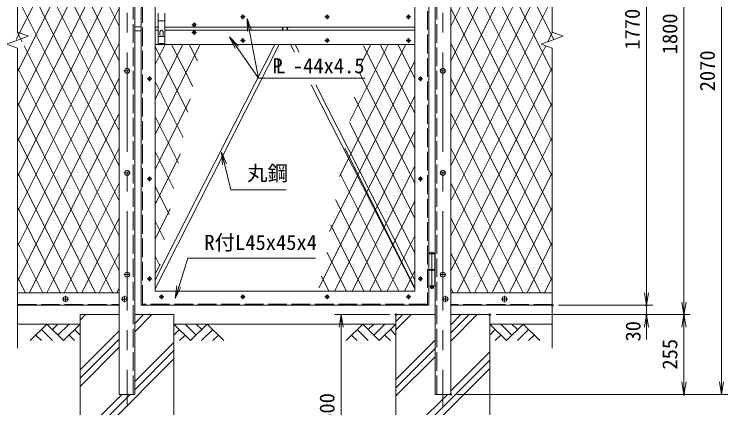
# Model space of a CAD drawing. Units: millimetres at full size. Extents: x -4200 to 4200, y -2970 to 2970.
# Drawn here: x -2957 to -676, y -837 to 423 of the extents above; entities that cross this region are included whole.
import ezdxf
from ezdxf.enums import TextEntityAlignment as Align

# ---------------------------------------------------------------- set-up
doc = ezdxf.new("R2010")
doc.units = ezdxf.units.MM
doc.header["$LTSCALE"] = 10
doc.header["$PDMODE"] = 32
doc.header["$PDSIZE"] = 5
doc.linetypes.add('DASHED', pattern=[7.5, 6, -1.5])
doc.linetypes.add('USER1', pattern=[50.8, 31.75, -6.35, 6.35, -6.35])
for name, color, linetype, lineweight in [('0-1_D-STR1', 1, 'Continuous', 18), ('0-2_D-BMK', 2, 'USER1', 13), ('0-3_D-STR3', 3, 'Continuous', 13), ('0-4_D-STR4', 7, 'Continuous', 18), ('0-5_D-STR-DIM', 7, 'Continuous', 13), ('0-6_D-BGD', 7, 'Continuous', 18), ('0-7_0', 7, 'Continuous', 18), ('0-9_D-DCR-HCH', 7, 'Continuous', 13), ('0-A_D-STR-TXT', 7, 'Continuous', 13), ('0-B_D-STR2', 7, 'Continuous', 13)]:
    doc.layers.add(name, color=color, linetype=linetype, lineweight=lineweight)
doc.layers.add('0-8_Defpoints', color=7, linetype='Continuous')
doc.styles.add('ＭＳ ゴシック', font='')
doc.styles.get('ＭＳ ゴシック').set_extended_font_data('MS Gothic')

# ---------------------------------------------------------------- blocks, each defined once
blk = doc.blocks.new('_Open')
at = {"layer": '0-7_0'}
blk.add_line((-10, 1.667), (0, 0), dxfattribs=at)
blk.add_lwpolyline([(-10, -1.667), (0, 0), (-10, 0)], dxfattribs=at)

msp = doc.modelspace()

# ---------------------------------------------------------------- linework, layer by layer
at = {"layer": '0-1_D-STR1'}
for p, q in [((-2621.55, 1276.37), (-2621.55, -793.63)), ((-2506.55, -463.63), (-2506.55, 1216.37)), ((-1676.55, 1216.37), (-1676.55, -463.63)), ((-2571.55, -793.63), (-2571.55, 1156.37)), ((-2497.54, 381.37), (-2506.55, 381.37)), ((-2497.54, 371.37), (-2506.55, 371.37)), ((-1676.55, 381.37), (-2475.54, 381.37)), ((-1676.55, 371.37), (-2475.54, 371.37)), ((-1676.55, 326.37), (-2506.55, 326.37)), ((-2621.55, -468.63), (-2946.55, -468.63)), ((-1676.55, -463.63), (-2506.55, -463.63)), ((-2506.55, -463.63), (-1676.55, -463.63)), ((-1561.55, -468.63), (-1236.55, -468.63)), ((-2946.55, -508.63), (-2621.55, -508.63)), ((-1236.55, -508.63), (-1561.55, -508.63)), ((-2621.55, -793.63), (-2571.55, -793.63))]:
    msp.add_line(p, q, dxfattribs=at)
at = {"layer": '0-1_D-STR1', "linetype": 'DASHED'}
for p, q in [((-2547.55, -504.63), (-2547.55, 1257.37)), ((-1605.55, -793.63), (-1605.55, 1276.37)), ((-2577.55, -793.63), (-2577.55, 1156.37)), ((-2946.55, -505.63), (-2621.55, -505.63)), ((-1635.55, -504.63), (-2547.55, -504.63)), ((-1236.55, -505.63), (-1561.55, -505.63))]:
    msp.add_line(p, q, dxfattribs=at)
at = {"layer": '0-1_D-STR1'}
for points in [[(-1631.55, 1261.37), (-1631.55, -508.63), (-2551.55, -508.63), (-2551.55, 1261.37)], [(-1561.55, -793.63), (-1611.55, -793.63), (-1611.55, 1276.37), (-1561.55, 1276.37)]]:
    msp.add_lwpolyline(points, close=True, dxfattribs=at)
at = {"layer": '0-1_D-STR1', "linetype": 'DASHED'}
msp.add_lwpolyline([(-2547.55, 1257.37), (-1635.55, 1257.37), (-1635.55, -504.63)], dxfattribs=at)
at = {"layer": '0-2_D-BMK'}
for p, q in [((-2596.55, 1316.37), (-2596.55, -833.63)), ((-1586.55, 1316.37), (-1586.55, -833.63)), ((-2219.11, 413.87), (-2233.99, 413.87)), ((-2226.55, 421.31), (-2226.55, 406.43)), ((-1949.11, 413.87), (-1963.99, 413.87)), ((-1956.55, 421.31), (-1956.55, 406.43)), ((-1689.11, 413.87), (-1703.99, 413.87)), ((-1696.55, 421.31), (-1696.55, 406.43)), ((-2374.11, 388.87), (-2388.99, 388.87)), ((-2381.55, 396.31), (-2381.55, 381.43)), ((-2381.55, 371.31), (-2381.55, 356.43)), ((-2374.11, 363.87), (-2388.99, 363.87)), ((-2226.55, 346.31), (-2226.55, 331.43)), ((-1956.55, 346.31), (-1956.55, 331.43)), ((-1696.55, 346.31), (-1696.55, 331.43)), ((-2219.11, 338.87), (-2233.99, 338.87)), ((-1949.11, 338.87), (-1963.99, 338.87)), ((-1689.11, 338.87), (-1703.99, 338.87)), ((-2606.55, 241.37), (-2586.55, 241.37)), ((-1576.55, 241.37), (-1596.55, 241.37)), ((-2517.11, 216.37), (-2531.99, 216.37)), ((-2524.55, 223.81), (-2524.55, 208.93)), ((-1651.11, 216.37), (-1665.99, 216.37)), ((-1658.55, 223.81), (-1658.55, 208.93)), ((-2606.55, -84.63), (-2586.55, -84.63)), ((-1576.55, -84.63), (-1596.55, -84.63)), ((-2517.11, -103.63), (-2531.99, -103.63)), ((-2524.55, -96.19), (-2524.55, -111.07)), ((-1651.11, -103.63), (-1665.99, -103.63)), ((-1658.55, -96.19), (-1658.55, -111.07)), ((-1621.55, -337.23), (-1621.55, -456.39)), ((-2606.55, -410.63), (-2586.55, -410.63)), ((-1576.55, -410.63), (-1596.55, -410.63)), ((-2517.11, -423.63), (-2531.99, -423.63)), ((-2524.55, -416.19), (-2524.55, -431.07)), ((-1651.11, -423.63), (-1665.99, -423.63)), ((-1658.55, -416.19), (-1658.55, -431.07)), ((-2793.55, -498.63), (-2793.55, -478.63)), ((-2604.55, -478.63), (-2604.55, -498.63)), ((-2486.55, -474.19), (-2486.55, -489.07)), ((-2226.55, -474.19), (-2226.55, -489.07)), ((-1956.55, -474.19), (-1956.55, -489.07)), ((-1696.55, -474.19), (-1696.55, -489.07)), ((-1578.55, -478.63), (-1578.55, -498.63)), ((-1389.55, -498.63), (-1389.55, -478.63)), ((-2783.55, -488.63), (-2803.55, -488.63)), ((-2614.55, -488.63), (-2594.55, -488.63)), ((-2479.11, -481.63), (-2493.99, -481.63)), ((-2219.11, -481.63), (-2233.99, -481.63)), ((-1949.11, -481.63), (-1963.99, -481.63)), ((-1689.11, -481.63), (-1703.99, -481.63)), ((-1568.55, -488.63), (-1588.55, -488.63)), ((-1399.55, -488.63), (-1379.55, -488.63))]:
    msp.add_line(p, q, dxfattribs=at)
at = {"layer": '0-3_D-STR3'}
for p, q in [((-2497.55, 426.37), (-2497.55, 326.37)), ((-2475.55, 426.37), (-2475.55, 326.37)), ((-2571.55, 382.87), (-2551.55, 382.87)), ((-2571.55, 369.87), (-2551.55, 369.87)), ((-2491.55, 356.37), (-2491.55, 366.37)), ((-2481.55, 356.37), (-2481.55, 366.37)), ((-2096.3, 381.37), (-2101.37, 371.37)), ((-2101.37, 381.37), (-2096.3, 371.37)), ((-2081.72, 381.37), (-2086.79, 371.37)), ((-2086.79, 381.37), (-2081.72, 371.37)), ((-2124.2, 326.37), (-2506.55, -427.41)), ((-2109.62, 326.37), (-2506.55, -456.14)), ((-2073.47, 326.37), (-2061.02, 301.83)), ((-2058.9, 326.37), (-2046.45, 301.83)), ((-2007.66, 196.63), (-1676.55, -456.14)), ((-1993.09, 196.63), (-1676.55, -427.41)), ((-1631.05, -341.63), (-1630.05, -340.63)), ((-1631.05, -341.63), (-1631.05, -343.63)), ((-1631.05, -341.63), (-1612.05, -341.63)), ((-1613.05, -340.63), (-1630.05, -340.63)), ((-1613.05, -340.63), (-1612.05, -341.63)), ((-1612.05, -341.63), (-1612.05, -343.63)), ((-1611.85, -343.63), (-1631.25, -343.63)), ((-1631.25, -343.63), (-1631.25, -393.63)), ((-1611.85, -343.63), (-1611.85, -393.63)), ((-1611.05, -393.63), (-1632.05, -393.63)), ((-1632.05, -393.63), (-1632.05, -396.63)), ((-1611.05, -396.63), (-1632.05, -396.63)), ((-1631.25, -396.63), (-1631.25, -446.63)), ((-1611.85, -396.63), (-1611.85, -446.63)), ((-1611.05, -393.63), (-1611.05, -396.63)), ((-1611.85, -446.63), (-1631.25, -446.63)), ((-1626.55, -446.63), (-1626.55, -452.63)), ((-1625.55, -453.63), (-1626.55, -452.63)), ((-1617.55, -453.63), (-1625.55, -453.63)), ((-1616.55, -446.63), (-1616.55, -452.63))]:
    msp.add_line(p, q, dxfattribs=at)
at = {"layer": '0-3_D-STR3', "linetype": 'DASHED'}
for p, q in [((-2475.55, 401.37), (-2497.55, 401.37)), ((-2497.55, 351.37), (-2475.55, 351.37)), ((-2475.55, 329.37), (-2497.55, 329.37))]:
    msp.add_line(p, q, dxfattribs=at)
at = {"layer": '0-3_D-STR3'}
msp.add_lwpolyline([(-1617.55, -453.63), (-1616.55, -452.63), (-1626.55, -452.63)], dxfattribs=at)
for centre, radius in [((-2226.55, 413.87), 5.25), ((-1956.55, 413.87), 5.25), ((-1696.55, 413.87), 5.25), ((-2381.55, 388.87), 5.25), ((-2381.55, 363.87), 5.25), ((-2226.55, 338.87), 5.25), ((-1956.55, 338.87), 5.25), ((-1696.55, 338.87), 5.25), ((-2596.55, 241.37), 8), ((-1586.55, 241.37), 8), ((-2524.55, 216.37), 5.25), ((-1658.55, 216.37), 5.25), ((-2596.55, -84.63), 8), ((-1586.55, -84.63), 8), ((-2524.55, -103.63), 5.25), ((-1658.55, -103.63), 5.25), ((-2596.55, -410.63), 8), ((-1586.55, -410.63), 8), ((-2524.55, -423.63), 5.25), ((-1658.55, -423.63), 5.25), ((-1621.55, -448.63), 2), ((-2486.55, -481.63), 5.25), ((-2226.55, -481.63), 5.25), ((-1956.55, -481.63), 5.25), ((-1696.55, -481.63), 5.25), ((-2793.55, -488.63), 8), ((-2604.55, -488.63), 8), ((-1578.55, -488.63), 8), ((-1389.55, -488.63), 8)]:
    msp.add_circle(centre, radius, dxfattribs=at)
for centre, start, end in [((-2486.55, 366.37), 0.00035, 180.00001), ((-2486.55, 356.37), 180.00002, 0.00001)]:
    msp.add_arc(centre, 5, start, end, dxfattribs=at)
at = {"layer": '0-4_D-STR4'}
for p, q in [((-2746.55, -538.63), (-2746.55, -1138.63)), ((-2746.55, -538.63), (-2621.55, -538.63)), ((-2571.55, -538.63), (-2446.55, -538.63)), ((-2446.55, -538.63), (-2446.55, -1138.63)), ((-1736.55, -538.63), (-1736.55, -1138.63)), ((-1736.55, -538.63), (-1611.55, -538.63)), ((-1561.55, -538.63), (-1436.55, -538.63)), ((-1436.55, -538.63), (-1436.55, -1138.63))]:
    msp.add_line(p, q, dxfattribs=at)
at = {"layer": '0-5_D-STR-DIM'}
for p, q in [((-2946.55, 1325.82), (-2946.55, 365.59)), ((-1236.55, 1325.82), (-1236.55, 365.59)), ((-935.5, 1261.37), (-935.5, -508.63)), ((-815.5, 1261.37), (-815.5, -538.63)), ((-695.5, -793.63), (-695.5, 1276.37)), ((-2911.31, 352.77), (-2946.55, 365.59)), ((-1201.31, 352.77), (-1236.55, 365.59)), ((-2981.78, 327.12), (-2911.31, 352.77)), ((-1271.78, 327.12), (-1201.31, 352.77)), ((-2946.55, 314.29), (-2981.78, 327.12)), ((-1236.55, 314.29), (-1271.78, 327.12)), ((-2946.55, 314.29), (-2946.55, -645.94)), ((-1236.55, 314.29), (-1236.55, -645.94)), ((-935.5, -468.63), (-935.5, -428.63)), ((-1216.55, -508.63), (-915.5, -508.63)), ((-1216.55, -508.63), (-915.5, -508.63)), ((-935.5, -508.63), (-935.5, -538.63)), ((-1756.55, -538.63), (-1931.76, -538.63)), ((-1911.76, -538.63), (-1911.76, -1138.63)), ((-1416.55, -538.63), (-795.5, -538.63)), ((-1416.55, -538.63), (-915.5, -538.63)), ((-1416.55, -538.63), (-795.5, -538.63)), ((-815.5, -538.63), (-815.5, -793.63)), ((-935.5, -578.63), (-935.5, -618.63)), ((-1541.55, -793.63), (-795.5, -793.63)), ((-1541.55, -793.63), (-675.5, -793.63))]:
    msp.add_line(p, q, dxfattribs=at)
at = {"layer": '0-6_D-BGD'}
for p, q in [((-2746.55, -568.63), (-2946.55, -568.63)), ((-2446.55, -568.63), (-1736.55, -568.63)), ((-1436.55, -568.63), (-1236.55, -568.63))]:
    msp.add_line(p, q, dxfattribs=at)
at = {"layer": '0-8_Defpoints'}
for p in [(-1236.55, -508.63), (-935.5, -508.63), (-1736.55, -538.63), (-1436.55, -538.63), (-935.5, -538.63), (-815.5, -538.63), (-1561.55, -793.63), (-815.5, -793.63)]:
    msp.add_point(p, dxfattribs=at)
at = {"layer": '0-9_D-DCR-HCH'}
for p, q in [((-2746.55, -556.06), (-2729.12, -538.63)), ((-2571.55, -593.19), (-2516.99, -538.63)), ((-2571.55, -566.67), (-2543.5, -538.63)), ((-2571.55, -540.16), (-2570.02, -538.63)), ((-1736.55, -586.72), (-1688.46, -538.63)), ((-1736.55, -560.2), (-1714.98, -538.63)), ((-1561.55, -623.85), (-1476.33, -538.63)), ((-1561.55, -597.33), (-1502.84, -538.63)), ((-1561.55, -570.82), (-1529.36, -538.63)), ((-2852.97, -568.63), (-2906.18, -621.84)), ((-2852.97, -568.63), (-2799.76, -621.84)), ((-2835.23, -586.37), (-2817.5, -568.63)), ((-2817.5, -604.11), (-2782.02, -568.63)), ((-2799.76, -621.84), (-2746.55, -568.63)), ((-2393.33, -621.84), (-2446.55, -568.63)), ((-2375.6, -604.11), (-2411.07, -568.63)), ((-2340.12, -568.63), (-2393.33, -621.84)), ((-2357.77, -586.46), (-2375.6, -568.63)), ((-2340.12, -568.63), (-2286.91, -621.84)), ((-1842.97, -568.63), (-1896.18, -621.84)), ((-1842.97, -568.63), (-1789.76, -621.84)), ((-1825.23, -586.37), (-1807.5, -568.63)), ((-1807.5, -604.11), (-1772.02, -568.63)), ((-1789.76, -621.84), (-1736.55, -568.63)), ((-1383.33, -621.84), (-1436.55, -568.63)), ((-1365.6, -604.11), (-1401.07, -568.63)), ((-1330.12, -568.63), (-1383.33, -621.84)), ((-1347.77, -586.46), (-1365.6, -568.63)), ((-1330.12, -568.63), (-1276.91, -621.84)), ((-2870.71, -586.37), (-2835.07, -621.84)), ((-2764.28, -586.37), (-2746.55, -604.03)), ((-2746.55, -715.16), (-2621.55, -590.16)), ((-2428.81, -586.37), (-2446.55, -604.03)), ((-2322.38, -586.37), (-2358.02, -621.84)), ((-1860.71, -586.37), (-1825.07, -621.84)), ((-1754.28, -586.37), (-1736.55, -604.03)), ((-1418.81, -586.37), (-1436.55, -604.03)), ((-1312.38, -586.37), (-1348.02, -621.84)), ((-2888.44, -604.11), (-2870.63, -621.84)), ((-2782.02, -604.11), (-2764.2, -621.84)), ((-2411.07, -604.11), (-2428.89, -621.84)), ((-2304.65, -604.11), (-2322.47, -621.84)), ((-1878.44, -604.11), (-1860.63, -621.84)), ((-1772.02, -604.11), (-1754.2, -621.84)), ((-1401.07, -604.11), (-1418.89, -621.84)), ((-1294.65, -604.11), (-1312.47, -621.84)), ((-2746.55, -741.67), (-2621.55, -616.67)), ((-2571.55, -752.29), (-2446.55, -627.29)), ((-1736.55, -745.82), (-1611.55, -620.82)), ((-2746.55, -768.19), (-2621.55, -643.19)), ((-2571.55, -778.81), (-2446.55, -653.81)), ((-1736.55, -772.33), (-1611.55, -647.33)), ((-1561.55, -782.95), (-1436.55, -657.95)), ((-2746.55, -980.32), (-2446.55, -680.32)), ((-1736.55, -798.85), (-1611.55, -673.85)), ((-1736.55, -984.47), (-1436.55, -684.47)), ((-1736.55, -1010.98), (-1436.55, -710.98)), ((-2746.55, -953.81), (-2586.37, -793.63)), ((-2746.55, -927.29), (-2612.89, -793.63)), ((-1736.55, -957.95), (-1572.23, -793.63))]:
    msp.add_line(p, q, dxfattribs=at)
at = {"layer": '0-A_D-STR-TXT'}
msp.add_line((-2176.53, 217.92), (-2212.16, 406.66), dxfattribs=at)
for points in [[(-1835.5, 217.92), (-2176.53, 217.92), (-2267.31, 348.21)], [(-2088.08, -139.65), (-2264.39, -139.65), (-2293.69, -20.73)], [(-1994.3, -357.51), (-2402.33, -357.51), (-2441.95, -485.01)]]:
    msp.add_lwpolyline(points, dxfattribs=at)
at = {"layer": '0-B_D-STR2'}
for p, q in [((-2946.55, 1034.68), (-2621.55, 384.68)), ((-1236.55, 1034.68), (-1561.55, 384.68)), ((-2951.09, 341.59), (-2621.55, 1000.68)), ((-1232, 341.59), (-1561.55, 1000.68)), ((-2946.55, 922.88), (-2621.55, 272.88)), ((-1236.55, 922.88), (-1561.55, 272.88)), ((-2946.55, 238.88), (-2621.55, 888.87)), ((-1236.55, 238.88), (-1561.55, 888.87)), ((-2946.55, 811.07), (-2621.55, 161.07)), ((-1236.55, 811.07), (-1561.55, 161.07)), ((-2946.55, 127.08), (-2621.55, 777.07)), ((-1236.55, 127.08), (-1561.55, 777.07)), ((-2946.55, 699.27), (-2621.55, 49.27)), ((-1236.55, 699.27), (-1561.55, 49.27)), ((-2946.55, 15.27), (-2621.55, 665.27)), ((-1236.55, 15.27), (-1561.55, 665.27)), ((-2946.55, 587.47), (-2621.55, -62.53)), ((-1236.55, 587.47), (-1561.55, -62.53)), ((-2946.55, -96.53), (-2621.55, 553.46)), ((-1236.55, -96.53), (-1561.55, 553.46)), ((-2946.55, 475.66), (-2621.55, -174.34)), ((-1236.55, 475.66), (-1561.55, -174.34)), ((-2946.55, -208.33), (-2621.55, 441.66)), ((-1236.55, -208.33), (-1561.55, 441.66)), ((-2946.55, 363.86), (-2931.93, 334.62)), ((-1236.55, 363.86), (-1251.17, 334.62)), ((-2946.55, -320.14), (-2621.55, 329.86)), ((-2925.58, 321.92), (-2621.55, -286.14)), ((-2362.71, 326.37), (-2506.55, 38.7)), ((-2418.61, 326.37), (-2506.55, 150.5)), ((-2474.51, 326.37), (-2506.55, 262.31)), ((-2386.72, 191.44), (-2454.19, 326.37)), ((-2371.75, 273.3), (-2398.29, 326.37)), ((-1705.32, 326.37), (-1916.66, -96.31)), ((-1761.22, 326.37), (-1884.41, 79.99)), ((-1817.12, 326.37), (-1852.16, 256.29)), ((-1676.55, -5.93), (-1840.24, 321.45)), ((-1676.55, 105.87), (-1786.79, 326.37)), ((-1676.55, 217.67), (-1730.89, 326.37)), ((-1236.55, -320.14), (-1561.55, 329.86)), ((-1257.52, 321.92), (-1561.55, -286.14)), ((-2401.7, 109.58), (-2506.55, 319.28)), ((-2946.55, 252.06), (-2621.55, -397.94)), ((-1676.55, 272.11), (-1948.9, -272.61)), ((-1236.55, 252.06), (-1561.55, -397.94)), ((-1676.55, -117.73), (-1855.21, 239.6)), ((-2946.55, -431.94), (-2621.55, 218.06)), ((-2416.67, 27.73), (-2506.55, 207.48)), ((-1236.55, -431.94), (-1561.55, 218.06)), ((-1676.55, 160.31), (-1982.92, -452.43)), ((-2946.55, 140.26), (-2642.1, -468.63)), ((-2393.9, 152.18), (-2506.55, -73.11)), ((-1676.55, -229.54), (-1870.19, 157.74)), ((-1236.55, 140.26), (-1540.99, -468.63)), ((-2908.99, -468.63), (-2621.55, 106.25)), ((-2431.64, -54.13), (-2506.55, 95.68)), ((-1274.1, -468.63), (-1561.55, 106.25)), ((-1676.55, -341.34), (-1885.16, 75.88)), ((-1676.55, 48.5), (-1932.61, -463.63)), ((-2946.55, 28.45), (-2698, -468.63)), ((-1236.55, 28.45), (-1485.09, -468.63)), ((-2853.09, -468.63), (-2621.55, -5.55)), ((-2446.61, -135.99), (-2506.55, -16.13)), ((-1676.55, -453.14), (-1900.13, -5.97)), ((-1330, -468.63), (-1561.55, -5.55)), ((-2426.15, -24.12), (-2506.55, -184.91)), ((-1676.55, -63.3), (-1876.71, -463.63)), ((-2946.55, -83.35), (-2753.91, -468.63)), ((-1727.2, -463.63), (-1915.1, -87.83)), ((-1236.55, -83.35), (-1429.19, -468.63)), ((-2797.19, -468.63), (-2621.55, -117.35)), ((-2461.59, -217.85), (-2506.55, -127.93)), ((-1385.9, -468.63), (-1561.54, -117.35)), ((-1783.11, -463.63), (-1930.08, -169.69)), ((-1676.55, -175.11), (-1820.81, -463.63)), ((-2946.55, -195.16), (-2809.81, -468.63)), ((-2458.4, -200.42), (-2506.55, -296.71)), ((-1236.55, -195.16), (-1373.28, -468.63)), ((-2741.29, -468.63), (-2621.55, -229.15)), ((-2476.56, -299.7), (-2506.55, -239.73)), ((-1441.81, -468.63), (-1561.55, -229.15)), ((-1839.01, -463.63), (-1945.05, -251.55)), ((-1676.55, -286.91), (-1764.91, -463.63)), ((-2946.55, -306.96), (-2865.71, -468.63)), ((-1236.55, -306.96), (-1317.38, -468.63)), ((-2685.38, -468.63), (-2621.55, -340.96)), ((-1894.91, -463.63), (-1957.43, -338.58)), ((-1497.71, -468.63), (-1561.55, -340.96)), ((-2491.53, -381.56), (-2506.55, -351.54)), ((-2490.65, -376.72), (-2506.55, -408.52)), ((-1676.55, -398.71), (-1709.01, -463.63)), ((-2946.55, -418.76), (-2921.61, -468.63)), ((-1950.81, -463.63), (-1974.72, -415.82)), ((-1236.55, -418.76), (-1261.48, -468.63)), ((-2629.48, -468.63), (-2621.55, -452.76)), ((-1553.61, -468.63), (-1561.55, -452.76))]:
    msp.add_line(p, q, dxfattribs=at)

# ---------------------------------------------------------------- block references
at = {"layer": '0-5_D-STR-DIM', "xscale": 4, "yscale": 4}
for p, rotation in [((-935.5, -508.63), 270), ((-935.5, -508.63), 270), ((-815.5, -538.63), 270), ((-1911.76, -538.63), 90), ((-935.5, -538.63), 90), ((-815.5, -538.63), 90), ((-815.5, -793.63), 270), ((-695.5, -793.63), 270)]:
    msp.add_blockref('_Open', p, dxfattribs=dict(at, rotation=rotation))
at = {"layer": '0-A_D-STR-TXT', "xscale": 4, "yscale": 4}
for p, rotation in [((-2212.53, 408.63), 100.69123), ((-2268.46, 349.85), 124.86903), ((-2294.16, -18.79), 103.84045), ((-2442.55, -486.92), 252.73639)]:
    msp.add_blockref('_Open', p, dxfattribs=dict(at, rotation=rotation))

# ---------------------------------------------------------------- texts
at = {"layer": '0-5_D-STR-DIM', "style": 'ＭＳ ゴシック'}
for s, p in [('1770', (-942.25, 309.45)), ('1800', (-822.25, 294.45)), ('2070', (-702.25, 176.1)), ('30', (-939.85, -624.53)), ('255', (-822.25, -714.5)), ('600', (-1918.51, -887.9))]:
    msp.add_text(s, height=48.09, rotation=90, dxfattribs=at).set_placement(p, align=Align.BOTTOM_LEFT)
at = {"layer": '0-A_D-STR-TXT', "style": 'ＭＳ ゴシック'}
for s, p in [('P -44x4.5', (-2131.58, 219.3)), ('L', (-2121.85, 219.53)), ('丸鋼', (-2212.7, -124.52)), ('R付L45x45x4', (-2349.38, -345.93))]:
    msp.add_text(s, height=48.09, dxfattribs=at).set_placement(p, align=Align.BOTTOM_LEFT)

doc.saveas('drawing.dxf')
